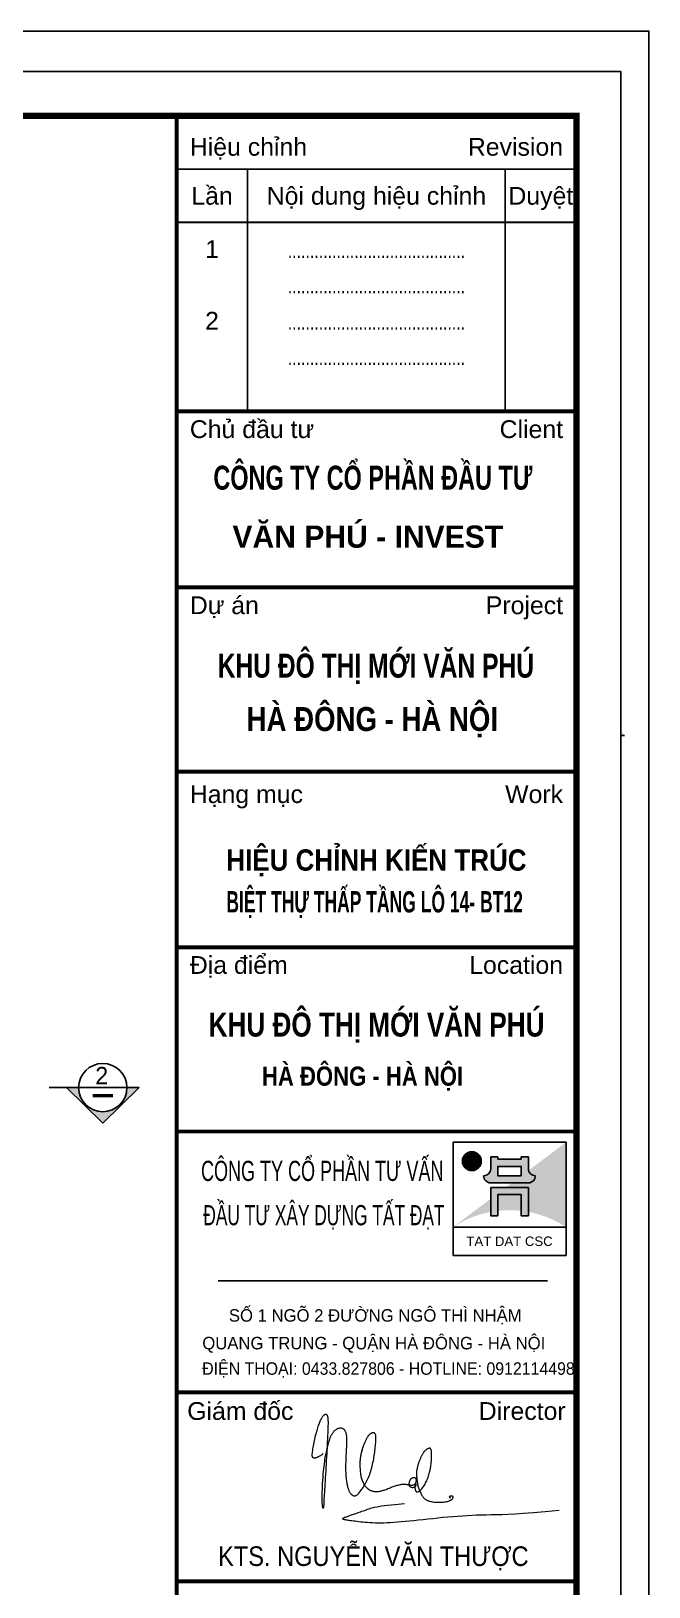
# Model space of a CAD drawing. Header units: millimetres. Extents: x -34806 to 662668, y 63228 to 99452.
# Drawn here: x 591152 to 592688, y 80828 to 84697 of the extents above; entities that cross this region are included whole.
import ezdxf
from ezdxf.enums import TextEntityAlignment as Align

# ---------------------------------------------------------------- set-up
doc = ezdxf.new("R2010")
doc.units = ezdxf.units.MM
doc.header["$LTSCALE"] = 200
doc.header["$MEASUREMENT"] = 0
doc.layers.get('0').update_dxf_attribs({"color": 95, "linetype": 'CONTINUOUS'})
doc.layers.get('DEFPOINTS').update_dxf_attribs({"linetype": 'CONTINUOUS'})
for name, color, linetype in [('4', 4, 'CONTINUOUS'), ('KHUNGTEN', 7, 'CONTINUOUS'), ('Net_Thay', 7, 'CONTINUOUS'), ('TEXT', 7, 'CONTINUOUS'), ('TEXT2', 6, 'CONTINUOUS')]:
    doc.layers.add(name, color=color, linetype=linetype)
for name, color, linetype, lineweight in [('hacth', 251, 'CONTINUOUS', 13), ('kt', 136, 'CONTINUOUS', 25), ('Text - khung ten', 253, 'CONTINUOUS', 13)]:
    doc.layers.add(name, color=color, linetype=linetype, lineweight=lineweight)
doc.styles.add('.VnArial', font='VNARIAL.ttf')
doc.styles.add('@hai text dim', font='VHAVAN.ttf')
doc.styles.add('Aria H B iso', font='VHARIALB.ttf')
doc.styles.add('Arial iso', font='VNARIAL.ttf')
doc.styles.add('Arial N  iso', font='VNARIALN.ttf')
doc.styles.add('NHO', font='VNCC-RMS.SHX', dxfattribs={"width": 0.8})
doc.styles.add('TEXT1', font='VHARIAL.ttf', dxfattribs={"width": 0.85, "height": 200})
doc.styles.add('VNCC-SIM', font='VHAVAN.ttf', dxfattribs={"width": 0.85})

# ---------------------------------------------------------------- blocks, each defined once
blk = doc.blocks.new('A$C5F910C25')
at = {"layer": 'Net_Thay', "ltscale": 0.5, "true_color": 0x0f9997}
h = blk.add_hatch(color=134, dxfattribs=at)
edge = h.paths.add_edge_path()
edge.add_line((24, 24), (0, 6))
edge.add_arc((12, -12.2), 21.8, 56.6015, 123.3985, ccw=False)
edge.add_line((24, 6), (24, 24))
h = blk.add_hatch(color=134, dxfattribs=at)
edge = h.paths.add_edge_path()
edge.add_arc((4, 20), 2, 0, 180)
edge.add_arc((4, 20), 2, 180, 360)
at = {"layer": 'Net_Thay', "ltscale": 0.5, "true_color": 0x001e02}
h = blk.add_hatch(color=98, dxfattribs=at)
h.paths.add_polyline_path([(16, 14.4), (8, 14.4), (8, 8.4), (9.5, 8.4), (9.5, 12.9), (14.5, 12.9), (14.5, 8.4), (16, 8.4)])
h.paths.add_polyline_path([(14.5, 16.9), (9.5, 16.9), (9.5, 18.9), (14.5, 18.9)], flags=16)
edge = h.paths.add_edge_path()
edge.add_arc((17.5, 18.4), 1.5, 180, 270, ccw=False)
edge.add_line((16, 18.4), (16, 20.9))
edge.add_line((16, 20.9), (14.5, 20.9))
edge.add_line((14.5, 20.9), (14.5, 20.4))
edge.add_line((14.5, 20.4), (9.5, 20.4))
edge.add_line((9.5, 20.4), (9.5, 20.9))
edge.add_line((9.5, 20.9), (8, 20.9))
edge.add_line((8, 20.9), (8, 18.4))
edge.add_arc((6.5, 18.4), 1.5, 270, 360, ccw=False)
edge.add_arc((8, 16.9), 1.5, 180, 270)
edge.add_line((8, 15.4), (16, 15.4))
edge.add_arc((16, 16.9), 1.5, 270, 360)
at = {"layer": 'Net_Thay', "color": 2, "ltscale": 0.5}
blk.add_line((0, 6), (24, 6), dxfattribs=at)
at = {"layer": 'Net_Thay', "ltscale": 0.5}
blk.add_lwpolyline([(0, 0), (24, 0), (24, 24), (0, 24)], close=True, dxfattribs=at)
at = {"layer": 'Net_Thay', "color": 98, "ltscale": 0.5, "true_color": 0x001e02}
blk.add_lwpolyline([(16, 15.4), (8, 15.4, -0.414214), (6.5, 16.9, 0.414214), (8, 18.4), (8, 20.9), (9.5, 20.9), (9.5, 20.4), (14.5, 20.4), (14.5, 20.9), (16, 20.9), (16, 18.4, 0.414214), (17.5, 16.9, -0.414214)], format="xyb", close=True, dxfattribs=at)
for points in [[(14.5, 16.9), (9.5, 16.9), (9.5, 18.9), (14.5, 18.9)], [(8, 14.4), (8, 8.4), (9.5, 8.4), (9.5, 12.9), (14.5, 12.9), (14.5, 8.4), (16, 8.4), (16, 14.4)]]:
    blk.add_lwpolyline(points, close=True, dxfattribs=at)
at = {"layer": 'Net_Thay', "color": 134, "ltscale": 0.5, "true_color": 0x0f9997}
blk.add_circle((4, 20), 2, dxfattribs=at)
at = {"layer": 'Net_Thay', "color": 2, "style": '.VnArial'}
blk.add_text('TAT DAT CSC', height=2, dxfattribs=at).set_placement((2.84, 2))
blk = doc.blocks.new('khung')
at = {"color": 8}
blk.add_line((27623, 17767), (30915, 17767), dxfattribs=at)
at = {"color": 4, "const_width": 34.9}
for points in [[(27623, 19305), (31115, 19305)], [(27623, 19305), (31115, 19305)], [(27623, 17767), (31115, 17767)], [(27623, 17767), (31115, 17767)], [(27623, 17767), (31115, 17767)]]:
    blk.add_lwpolyline(points, dxfattribs=at)
at = {"color": 7}
for points in [[(28904, 10203), (28898, 10197), (28892, 10191), (28886, 10187), (28879, 10183), (28873, 10179), (28867, 10176), (28861, 10173), (28856, 10171), (28851, 10169), (28847, 10167), (28844, 10165), (28840, 10164), (28837, 10163), (28835, 10162), (28832, 10162), (28830, 10161), (28828, 10161), (28826, 10162), (28823, 10162), (28821, 10162), (28820, 10163), (28818, 10164), (28816, 10165), (28814, 10166), (28813, 10168), (28812, 10170), (28811, 10172), (28810, 10175), (28809, 10179), (28809, 10184), (28809, 10190), (28809, 10198), (28810, 10207), (28811, 10217), (28813, 10229), (28814, 10242), (28816, 10255), (28819, 10269), (28821, 10284), (28824, 10299), (28827, 10314), (28831, 10329), (28835, 10344), (28838, 10359), (28842, 10374), (28846, 10388), (28850, 10401), (28854, 10414), (28857, 10426), (28861, 10438), (28864, 10449), (28868, 10459), (28871, 10468), (28875, 10477), (28878, 10485), (28881, 10493), (28885, 10500), (28888, 10507), (28891, 10513), (28895, 10518), (28898, 10523), (28901, 10528), (28905, 10532), (28908, 10535), (28911, 10538), (28914, 10541), (28917, 10542), (28919, 10544), (28922, 10545), (28924, 10545), (28927, 10545), (28929, 10545), (28931, 10544), (28932, 10543), (28934, 10542), (28936, 10541), (28937, 10539), (28938, 10537), (28940, 10535), (28941, 10532), (28942, 10530), (28942, 10527), (28943, 10523), (28944, 10519), (28944, 10513), (28945, 10507), (28945, 10500), (28945, 10492), (28946, 10482), (28946, 10471), (28946, 10459), (28945, 10446), (28945, 10431), (28945, 10416), (28944, 10399), (28944, 10381), (28943, 10362), (28942, 10343), (28941, 10322), (28940, 10300), (28939, 10276), (28938, 10252), (28936, 10226), (28935, 10199), (28933, 10170), (28931, 10141), (28929, 10111), (28927, 10080), (28926, 10050), (28924, 10020), (28922, 9990), (28920, 9962), (28918, 9935), (28917, 9910), (28915, 9886), (28914, 9864), (28913, 9844), (28912, 9826), (28911, 9809), (28910, 9794), (28910, 9781), (28909, 9770), (28909, 9761), (28909, 9753), (28908, 9746), (28908, 9740), (28907, 9735), (28907, 9732), (28906, 9728), (28905, 9726), (28904, 9725), (28903, 9724), (28902, 9726), (28901, 9728), (28900, 9733), (28899, 9739), (28898, 9748), (28897, 9759), (28896, 9771), (28896, 9786), (28895, 9803), (28895, 9822), (28896, 9842), (28896, 9865), (28897, 9889), (28898, 9915), (28899, 9941), (28901, 9968), (28903, 9995), (28905, 10021), (28907, 10047), (28909, 10071), (28912, 10093), (28914, 10113), (28917, 10132), (28919, 10150), (28922, 10167), (28925, 10183), (28929, 10199), (28932, 10215), (28935, 10231), (28939, 10246), (28943, 10262), (28947, 10277), (28950, 10291), (28954, 10304), (28958, 10317), (28962, 10328), (28965, 10338), (28968, 10347), (28972, 10355), (28975, 10362), (28978, 10368), (28981, 10374), (28984, 10378), (28988, 10383), (28991, 10387), (28994, 10392), (28998, 10396), (29001, 10399), (29005, 10403), (29009, 10406), (29013, 10409), (29017, 10412), (29021, 10415), (29025, 10417), (29030, 10420), (29034, 10421), (29038, 10423), (29042, 10424), (29047, 10425), (29051, 10426), (29055, 10426), (29058, 10426), (29062, 10426), (29066, 10425), (29069, 10424), (29073, 10422), (29076, 10420), (29079, 10418), (29083, 10415), (29086, 10412), (29089, 10409), (29092, 10405), (29094, 10401), (29097, 10396), (29099, 10391), (29101, 10385), (29103, 10379), (29105, 10372), (29106, 10365), (29107, 10358), (29107, 10349), (29108, 10341), (29108, 10332), (29108, 10322), (29108, 10313), (29108, 10302), (29108, 10292), (29108, 10281), (29107, 10269), (29107, 10258), (29106, 10247), (29106, 10235), (29105, 10223), (29104, 10212), (29104, 10200), (29103, 10189), (29103, 10178), (29102, 10167), (29102, 10156), (29101, 10146), (29101, 10136), (29101, 10126), (29100, 10116), (29100, 10107), (29100, 10097), (29100, 10088), (29100, 10078), (29100, 10069), (29100, 10059), (29100, 10050), (29101, 10040), (29101, 10030), (29102, 10020), (29102, 10011), (29103, 10001), (29104, 9992), (29105, 9983), (29106, 9974), (29107, 9965), (29108, 9957), (29110, 9949), (29111, 9941), (29112, 9933), (29114, 9926), (29116, 9918), (29117, 9912), (29119, 9905), (29121, 9899), (29123, 9893), (29125, 9887), (29127, 9882), (29129, 9876), (29131, 9871), (29134, 9867), (29136, 9862), (29139, 9858), (29142, 9854), (29145, 9851), (29147, 9847), (29150, 9844), (29153, 9842), (29156, 9840), (29159, 9838), (29163, 9836), (29166, 9835), (29169, 9834), (29172, 9834), (29175, 9833), (29178, 9833), (29182, 9833), (29185, 9834), (29189, 9835), (29193, 9836), (29197, 9839), (29201, 9842), (29206, 9846), (29211, 9851), (29216, 9857), (29222, 9864), (29228, 9871), (29234, 9879), (29240, 9888), (29247, 9897), (29253, 9906), (29259, 9916), (29265, 9926), (29271, 9936), (29277, 9947), (29283, 9958), (29289, 9969), (29294, 9981), (29299, 9994), (29305, 10007), (29310, 10020), (29315, 10034), (29319, 10049), (29324, 10063), (29328, 10078), (29332, 10093), (29335, 10109), (29339, 10124), (29342, 10139), (29345, 10155), (29347, 10170), (29350, 10185), (29352, 10200), (29354, 10215), (29356, 10229), (29358, 10243), (29359, 10257), (29361, 10270), (29362, 10283), (29363, 10295), (29364, 10306), (29364, 10316), (29365, 10325), (29365, 10333), (29365, 10341), (29365, 10347), (29365, 10352), (29364, 10357), (29363, 10361), (29363, 10364), (29362, 10367), (29361, 10370), (29359, 10373), (29358, 10375), (29356, 10377), (29355, 10379), (29353, 10380), (29351, 10381), (29349, 10382), (29347, 10383), (29345, 10383), (29342, 10384), (29340, 10384), (29337, 10383), (29335, 10383), (29332, 10382), (29329, 10381), (29326, 10380), (29323, 10379), (29320, 10377), (29317, 10375), (29314, 10373), (29311, 10371), (29308, 10369), (29306, 10366), (29303, 10363), (29300, 10360), (29298, 10357), (29295, 10353), (29293, 10349), (29290, 10346), (29288, 10341), (29285, 10337), (29283, 10333), (29280, 10328), (29278, 10324), (29276, 10319), (29273, 10313), (29271, 10308), (29268, 10302), (29265, 10295), (29262, 10288), (29260, 10281), (29257, 10273), (29254, 10266), (29251, 10257), (29248, 10249), (29245, 10241), (29243, 10232), (29240, 10223), (29238, 10215), (29236, 10206), (29234, 10197), (29232, 10188), (29230, 10180), (29229, 10171), (29228, 10162), (29227, 10153), (29226, 10144), (29225, 10135), (29225, 10125), (29225, 10116), (29225, 10107), (29225, 10098), (29225, 10088), (29225, 10079), (29226, 10069), (29226, 10060), (29227, 10050), (29228, 10041), (29229, 10031), (29231, 10021), (29232, 10012), (29234, 10002), (29237, 9993), (29239, 9984), (29242, 9975), (29245, 9966), (29248, 9958), (29252, 9950), (29255, 9943), (29259, 9935), (29263, 9929), (29268, 9923), (29272, 9917), (29277, 9911), (29281, 9906), (29286, 9902), (29291, 9897), (29296, 9893), (29301, 9890), (29307, 9886), (29312, 9883), (29317, 9880), (29323, 9878), (29329, 9876), (29335, 9874), (29341, 9872), (29348, 9871), (29355, 9870), (29361, 9870), (29368, 9870), (29376, 9870), (29383, 9870), (29390, 9871), (29397, 9873), (29405, 9874), (29412, 9876), (29420, 9878), (29428, 9881), (29436, 9883), (29444, 9886), (29453, 9889), (29461, 9892), (29470, 9896), (29479, 9899), (29488, 9903), (29497, 9907), (29506, 9910), (29515, 9913), (29524, 9917), (29533, 9920), (29542, 9923), (29551, 9925), (29559, 9927), (29567, 9929), (29575, 9931), (29583, 9933), (29590, 9934), (29597, 9934), (29604, 9935), (29610, 9935), (29616, 9935), (29621, 9934), (29627, 9934), (29632, 9933), (29637, 9932), (29641, 9932), (29646, 9931), (29650, 9930), (29655, 9929), (29659, 9929), (29663, 9928), (29668, 9927), (29672, 9927), (29676, 9927), (29681, 9927), (29685, 9927), (29689, 9928), (29694, 9929), (29698, 9931), (29701, 9933), (29705, 9937), (29708, 9940), (29711, 9945), (29713, 9950), (29715, 9955), (29717, 9960), (29717, 9965), (29718, 9970), (29717, 9975), (29716, 9978), (29715, 9982), (29713, 9984), (29710, 9986), (29707, 9988), (29704, 9989), (29701, 9990), (29698, 9990), (29694, 9991), (29691, 9990), (29688, 9990), (29684, 9989), (29681, 9988), (29678, 9986), (29675, 9984), (29672, 9982), (29670, 9980), (29667, 9977), (29665, 9974), (29663, 9970), (29661, 9966), (29659, 9962), (29657, 9958), (29656, 9953), (29654, 9949), (29653, 9944), (29653, 9939), (29653, 9934), (29653, 9929), (29654, 9925), (29655, 9920), (29657, 9917), (29660, 9914), (29664, 9911), (29668, 9910), (29672, 9908), (29677, 9907), (29681, 9906), (29686, 9906), (29690, 9906), (29694, 9907), (29698, 9907), (29701, 9908), (29704, 9909), (29706, 9911), (29708, 9913), (29710, 9915), (29712, 9917), (29713, 9920), (29714, 9923), (29715, 9926), (29716, 9930), (29716, 9932), (29716, 9935), (29716, 9937), (29715, 9938), (29714, 9938), (29713, 9937), (29712, 9936), (29711, 9934), (29709, 9931), (29708, 9928), (29707, 9925), (29706, 9921), (29705, 9917), (29705, 9912), (29704, 9908), (29705, 9903), (29705, 9899), (29706, 9894), (29707, 9889), (29708, 9885), (29709, 9881), (29711, 9877), (29714, 9874), (29716, 9871), (29719, 9869), (29723, 9868), (29727, 9867), (29731, 9868), (29736, 9870), (29741, 9873), (29747, 9877), (29753, 9882), (29759, 9888), (29765, 9894), (29771, 9902), (29777, 9910), (29783, 9918), (29788, 9927), (29794, 9936), (29799, 9945), (29804, 9955), (29808, 9965), (29813, 9975), (29817, 9986), (29821, 9996), (29824, 10006), (29827, 10017), (29830, 10027), (29833, 10038), (29835, 10048), (29838, 10059), (29840, 10069), (29841, 10079), (29843, 10089), (29845, 10099), (29846, 10109), (29847, 10120), (29848, 10130), (29849, 10139), (29850, 10149), (29851, 10159), (29851, 10169), (29851, 10178), (29851, 10188), (29851, 10196), (29851, 10204), (29851, 10212), (29850, 10218), (29849, 10224), (29848, 10229), (29847, 10233), (29846, 10237), (29845, 10240), (29844, 10242), (29842, 10244), (29841, 10246), (29839, 10247), (29837, 10248), (29835, 10248), (29833, 10248), (29831, 10248), (29829, 10248), (29827, 10247), (29824, 10246), (29821, 10245), (29819, 10244), (29816, 10242), (29813, 10241), (29810, 10239), (29807, 10237), (29804, 10235), (29801, 10232), (29798, 10230), (29795, 10227), (29792, 10225), (29789, 10222), (29786, 10219), (29784, 10216), (29781, 10213), (29779, 10209), (29776, 10205), (29774, 10201), (29772, 10197), (29769, 10193), (29767, 10189), (29765, 10184), (29763, 10179), (29760, 10175), (29758, 10170), (29755, 10165), (29753, 10159), (29750, 10154), (29748, 10148), (29745, 10142), (29743, 10136), (29740, 10130), (29738, 10123), (29736, 10117), (29734, 10110), (29732, 10103), (29730, 10096), (29728, 10089), (29727, 10082), (29725, 10076), (29724, 10070), (29722, 10064), (29721, 10058), (29720, 10052), (29719, 10046), (29719, 10040), (29718, 10033), (29718, 10026), (29718, 10018), (29719, 10009), (29720, 10001), (29721, 9992), (29722, 9982), (29723, 9973), (29724, 9964), (29726, 9954), (29727, 9945), (29729, 9937), (29731, 9928), (29732, 9920), (29734, 9912), (29737, 9903), (29739, 9895), (29742, 9887), (29745, 9879), (29749, 9871), (29752, 9864), (29756, 9856), (29760, 9849), (29764, 9842), (29767, 9836), (29771, 9830), (29774, 9825), (29778, 9821), (29781, 9817), (29784, 9813), (29787, 9810), (29791, 9807), (29794, 9805), (29798, 9802), (29802, 9799), (29806, 9797), (29810, 9794), (29815, 9792), (29821, 9790), (29826, 9788), (29833, 9786), (29840, 9784), (29847, 9782), (29855, 9781), (29863, 9779), (29872, 9778), (29881, 9777), (29891, 9777), (29901, 9776), (29911, 9776), (29922, 9776), (29932, 9776), (29943, 9777), (29953, 9778), (29963, 9779), (29973, 9780), (29982, 9782), (29990, 9783), (29998, 9786), (30005, 9788), (30011, 9791), (30016, 9794), (30021, 9796), (30024, 9799), (30028, 9802), (30031, 9805), (30033, 9807), (30035, 9810), (30036, 9812), (30037, 9814), (30038, 9816), (30039, 9817), (30039, 9819), (30039, 9821), (30039, 9822), (30039, 9823), (30038, 9824), (30038, 9825), (30037, 9826), (30037, 9827), (30036, 9828), (30035, 9829), (30034, 9829), (30033, 9830), (30031, 9830), (30030, 9830), (30029, 9831), (30027, 9831), (30026, 9831), (30025, 9831), (30024, 9831), (30022, 9831), (30021, 9831), (30020, 9831), (30019, 9831), (30018, 9830), (30017, 9830), (30016, 9830), (30015, 9830), (30013, 9830), (30012, 9829), (30011, 9829), (30010, 9829), (30009, 9828), (30009, 9828), (30008, 9827), (30007, 9827), (30007, 9826), (30006, 9826), (30006, 9825), (30006, 9825), (30005, 9824), (30005, 9823), (30005, 9823), (30005, 9822), (30005, 9822), (30005, 9821), (30005, 9821), (30006, 9820), (30006, 9819), (30007, 9819), (30008, 9818), (30009, 9817), (30011, 9817), (30012, 9816), (30014, 9816), (30015, 9816), (30016, 9816), (30016, 9817), (30016, 9818)], [(29615, 9762), (29531, 9754), (29465, 9747), (29414, 9741), (29376, 9735), (29349, 9730), (29329, 9725), (29314, 9721), (29302, 9716), (29289, 9712), (29277, 9708), (29265, 9703), (29253, 9699), (29240, 9695), (29229, 9691), (29217, 9687), (29206, 9683), (29195, 9679), (29185, 9675), (29176, 9672), (29167, 9669), (29158, 9666), (29149, 9663), (29141, 9660), (29133, 9657), (29126, 9654), (29119, 9652), (29112, 9649), (29105, 9647), (29099, 9645), (29094, 9643), (29090, 9642), (29086, 9640), (29082, 9639), (29080, 9638), (29078, 9637), (29077, 9636), (29076, 9636), (29075, 9635), (29075, 9635), (29074, 9634), (29074, 9634), (29074, 9633), (29074, 9633), (29075, 9632), (29076, 9632), (29077, 9631), (29079, 9630), (29081, 9629), (29084, 9628), (29088, 9627), (29093, 9626), (29098, 9625), (29105, 9624), (29112, 9623), (29121, 9621), (29131, 9620), (29142, 9618), (29154, 9616), (29168, 9615), (29182, 9613), (29198, 9611), (29215, 9609), (29232, 9607), (29251, 9605), (29270, 9604), (29290, 9602), (29311, 9601), (29334, 9599), (29357, 9598), (29381, 9598), (29407, 9598), (29433, 9598), (29461, 9599), (29490, 9600), (29521, 9602), (29553, 9605), (29586, 9608), (29621, 9611), (29657, 9614), (29695, 9618), (29735, 9623), (29776, 9627), (29819, 9631), (29862, 9636), (29906, 9640), (29949, 9645), (29993, 9649), (30036, 9653), (30078, 9656), (30120, 9659), (30161, 9661), (30202, 9664), (30244, 9666), (30285, 9667), (30328, 9668), (30371, 9669), (30416, 9670), (30464, 9671), (30518, 9673), (30581, 9676), (30655, 9680), (30741, 9687), (30844, 9695), (30965, 9707)]]:
    blk.add_lwpolyline(points, dxfattribs=at)
at = {"layer": 'DEFPOINTS', "color": 8}
blk.add_lwpolyline([(0, 0), (31503, 0), (31503, 22275), (0, 22275)], close=True, dxfattribs=at)
at = {"layer": 'KHUNGTEN', "color": 8}
for p, q in [((27623, 17767), (30915, 17767)), ((31503, 16475), (31536, 16475))]:
    blk.add_line(p, q, dxfattribs=at)
at = {"layer": 'KHUNGTEN', "color": 4}
for points, const_width in [([(848, 388), (31117, 388), (31117, 21887), (848, 21887)], 54.3), ([(27623, 21887), (31115, 21887), (31115, 388), (27623, 388)], 34.9)]:
    blk.add_lwpolyline(points, close=True, dxfattribs=dict(at, const_width=const_width))
at = {"layer": 'KHUNGTEN', "color": 8, "const_width": 15.5}
for points in [[(27623, 21421), (31115, 21421)], [(28243, 21421), (28243, 19305)], [(30494, 21421), (30494, 19305)], [(27623, 20956), (31115, 20956)]]:
    blk.add_lwpolyline(points, dxfattribs=at)
at = {"layer": 'KHUNGTEN', "color": 4, "const_width": 34.9}
for points in [[(27623, 19305), (31115, 19305)], [(27623, 17767), (31115, 17767)], [(27623, 17767), (31115, 17767)], [(27623, 16157), (31115, 16157)], [(27623, 14625), (31115, 14625)], [(27623, 13015), (31115, 13015)], [(27623, 10737), (31115, 10737)], [(27623, 9085), (31115, 9085)]]:
    blk.add_lwpolyline(points, dxfattribs=at)
at = {"layer": 'TEXT', "ltscale": 0.5}
blk.add_line((27987, 11712), (30864, 11712), dxfattribs=at)
at = {"layer": 'Net_Thay', "ltscale": 0.5, "xscale": 41.14443919872792, "yscale": 41.14443919843416, "zscale": 41.14443919841674}
blk.add_blockref('A$C5F910C25', (30038, 11933), dxfattribs=at)
at = {"color": 8, "style": 'Arial iso', "width": 1}
blk.add_text('Chñ ®Çu t\xad', height=155.2, dxfattribs=at).set_placement((27739, 19072))
blk.add_text('Client', height=155.2, dxfattribs=at).set_placement((30999, 19072), align=Align.RIGHT)
at = {"color": 7, "style": 'Aria H B iso'}
for s, height, width, p, p2 in [('c«ng ty cæ phÇn ®Çu t\xad', 209.56, 0.702507, (27945, 18621), (30730, 18621)), ('V¨n phó - invest', 194.03, 0.969518, (28111, 18114), (30476, 18114)), ('KHU §¤ THÞ MíI V¡N PHó', 209.56, 0.738944, (27982, 16979), (30746, 16979)), ('     hµ ®«ng - hµ néi      ', 209.56, 0.823662, (27900, 16513), (30833, 16513)), ('KHU §¤ THÞ MíI V¡N PHó', 209.56, 0.784287, (27903, 13844), (30837, 13844)), ('     hµ ®«ng - hµ néi      ', 167.64, 0.823662, (28101, 13415), (30448, 13415))]:
    blk.add_text(s, height=height, dxfattribs=dict(at, width=width)).set_placement(p, p2, align=Align.FIT)
for s, rotation, width, p, p2 in [('hiÖu chØnh kiÕn tróc ', 0.0076, 0.87215, (28058, 15293), (30743, 15293)), ('biÖt thù thÊp tÇng l« 14- bt12', 0.0078, 0.59135, (28058, 14928), (30648, 14928))]:
    blk.add_text(s, height=186.27, rotation=rotation, dxfattribs=dict(at, width=width)).set_placement(p, p2, align=Align.FIT)
at = {"layer": 'KHUNGTEN', "color": 8, "style": 'Arial iso', "width": 1}
for s, p in [('HiÖu chØnh', (27739, 21538)), ('Dù ¸n', (27739, 17534)), ('H¹ng môc', (27739, 15884)), ('§Þa ®iÓm', (27739, 14392)), ('Gi¸m ®èc', (27716, 10496)), ('Director', (30263, 10496))]:
    blk.add_text(s, height=155.2, dxfattribs=at).set_placement(p)
for s, p in [('Revision', (30999, 21538)), ('Project', (30999, 17534)), ('Work', (30999, 15884)), ('Location', (30999, 14392))]:
    blk.add_text(s, height=155.2, dxfattribs=at).set_placement(p, align=Align.RIGHT)
for s, height, p in [('LÇn', 155.2, (27933, 21188)), ('Néi dung hiÖu chØnh', 155.23, (29369, 21188)), ('DuyÖt', 155.2, (30805, 21188))]:
    blk.add_text(s, height=height, dxfattribs=at).set_placement(p, align=Align.MIDDLE_CENTER)
at = {"layer": 'KHUNGTEN', "color": 8}
for s, height, style, width, p in [('1', 155, 'Arial N  iso', 1, (27933, 20645)), ('........................................', 130.35, 'NHO', 0.8, (29369, 20645)), ('........................................', 130.35, 'NHO', 0.8, (29369, 20335)), ('2', 155, 'Arial N  iso', 1, (27933, 20019)), ('........................................', 130.35, 'NHO', 0.8, (29369, 20019)), ('........................................', 130.35, 'NHO', 0.8, (29369, 19709))]:
    blk.add_text(s, height=height, dxfattribs=dict(at, style=style, width=width)).set_placement(p, align=Align.CENTER)
at = {"layer": 'KHUNGTEN', "color": 8, "style": 'Arial iso'}
for s, width, p, p2 in [('§Þa chØ: sè 17 l« 2A, ®\xadêng Trung Yªn 1', 0.838812, (31504, 16488), (31535, 16488)), ('ph\xadêng Yªn Hoµ - quËn CÇu GiÊy - Hµ Néi', 0.782431, (31504, 16485), (31535, 16485)), ('Tel: 7833367-7833368       fax: 7833369', 0.836072, (31504, 16481), (31535, 16481)), ('Email:...................................................', 0.877697, (31504, 16477), (31535, 16477))]:
    blk.add_text(s, height=1.46, dxfattribs=dict(at, width=width)).set_placement(p, p2, align=Align.FIT)
at = {"layer": 'TEXT', "style": 'VNCC-SIM'}
for s, p in [('Sè 1 ngâ 2 ®\xadêng Ng« Th× NhËm ', (28080, 11354)), ('Quang Trung - QuËn Hµ §«ng - Hµ Néi', (27848, 11112))]:
    blk.add_text(s, height=108.99, dxfattribs=at).set_placement(p)
for s, height, width, p in [('§iÖn Tho¹i: 0433.827806 - hotline: 0912114498 ', 108.99, 0.95191, (27847, 10890)), ('KTS. nguyÔn v¨n th\xadîc', 171.27, 0.9, (27986, 9220))]:
    blk.add_text(s, height=height, dxfattribs=dict(at, width=width)).set_placement(p)
at = {"layer": 'TEXT2', "style": 'TEXT1'}
for s, width, p in [('C¤NG TY Cæ PHÇN T¦ VÊN', 0.638905, (27837, 12583)), ('§ÇU T¦ X¢Y DùNG TÊT §¹T', 0.614414, (27857, 12196))]:
    blk.add_text(s, height=176.2, dxfattribs=dict(at, width=width)).set_placement(p)

msp = doc.modelspace()

# ---------------------------------------------------------------- hatches: boundary and pattern name
at = {"layer": '4'}
msp.add_hatch(color=256, dxfattribs=at).paths.add_polyline_path([(591270.2, 82069.9), (591240, 82069.9), (591330.3, 81981.2), (591420.5, 82069.9), (591390.3, 82069.9, -1)])

# ---------------------------------------------------------------- linework, layer by layer
msp.add_lwpolyline([(592688.4, 78155.5), (583519.7, 78155.5), (583519.7, 84697.1), (592688.4, 84697.1)], close=True)
for p, q in [((591197.2, 82069.9), (591270.2, 82069.9)), ((591270.2, 82069.9), (591240, 82069.9)), ((591240, 82069.9), (591330.3, 81981.2)), ((591270.2, 82069.9), (591390.3, 82069.9))]:
    msp.add_line(p, q, dxfattribs=at)
msp.add_circle((591330.3, 82069.9), 60.1, dxfattribs=at)
at = {"layer": 'kt'}
for p, q in [((591420.5, 82069.9), (591330.3, 81981.2)), ((591390.3, 82069.9), (591420.5, 82069.9))]:
    msp.add_line(p, q, dxfattribs=at)
at = {"layer": 'Text - khung ten', "const_width": 8}
msp.add_lwpolyline([(591305.3, 82050.1), (591355.7, 82050.1)], dxfattribs=at)

# ---------------------------------------------------------------- block references
at = {"layer": 'hacth', "xscale": 0.2846925092453603, "yscale": 0.2846925238118274, "zscale": 0.2846925253884692}
msp.add_blockref('khung', (583649.7, 78255.5), dxfattribs=at)

# ---------------------------------------------------------------- texts
at = {"layer": 'Text - khung ten', "style": '@hai text dim'}
msp.add_text('2', height=43.2, dxfattribs=at).set_placement((591311.6, 82078.1))

doc.saveas('drawing.dxf')
